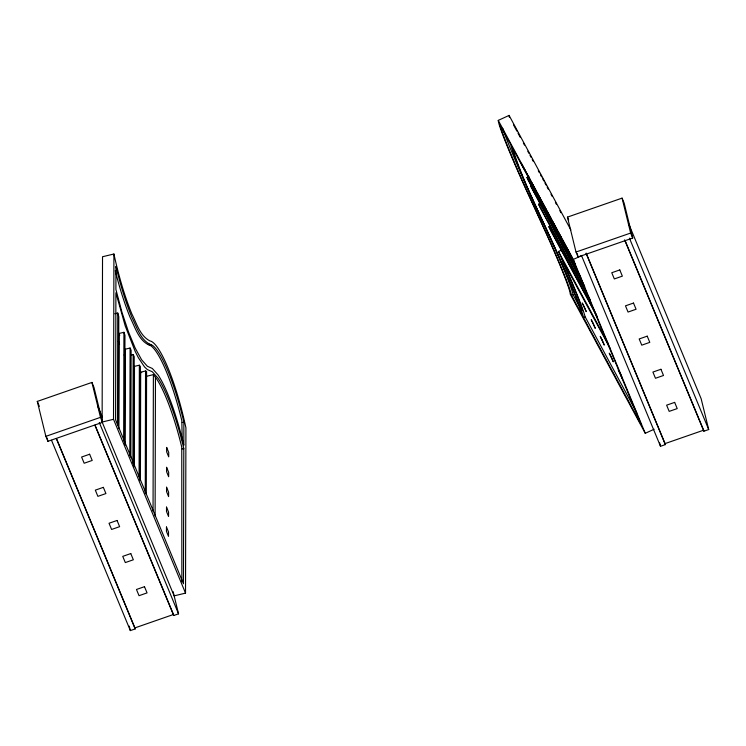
<?xml version="1.0" encoding="UTF-8"?>
<svg xmlns="http://www.w3.org/2000/svg" width="746" height="746" viewBox="0 0 746 746"><rect width="100%" height="100%" fill="white"/><g stroke="black" fill="none" stroke-linecap="round" stroke-linejoin="round"><path stroke-width="1.12" d="M102.127 422.031L102.528 256.736L113.914 254.004C118.362 274.407 124.013 294.614 131.874 313.991C136.686 323.354 139.903 335.803 149.918 340.922A82.433 16.151 76.5 0 1 185.922 427.84L185.521 593.126L174.135 595.867L102.127 422.031L113.513 419.299L113.914 254.004M117.495 424.894L117.765 313.04L114.837 313.74M118.521 428.614L118.791 316.64L117.765 313.04M118.819 428.307L119.043 333.471L123.92 332.306L124.955 335.234L124.694 442.294M123.659 441.017L123.92 332.306M124.983 445.465L125.216 349.203L130.093 348.028L131.119 350.359L130.867 457.205M129.832 455.89L130.093 348.028M132.919 463.359L133.18 354.648L131.231 355.124M133.944 466.977L134.215 356.681L133.18 354.648M134.243 466.567L134.485 366.361L139.362 365.195L140.397 366.547L140.117 480.694M139.092 477.048L139.362 365.195M140.416 480.34L140.677 372.17L145.554 370.995L146.589 371.452L146.291 494.467M145.265 493.125L145.554 370.995M153.051 511.141L153.387 374.641L146.272 376.357M155.112 516.111L155.448 377.327M181.856 581.815L181.763 447.162A82.433 16.151 76.5 0 0 156.455 378.66L153.387 374.641M182.192 440.065L181.828 420.716A82.433 16.151 76.5 0 0 150.767 345.724C138.905 341.64 135.399 327.755 130.242 317.684C124.041 302.438 119.239 286.641 115.285 270.667M183.796 448.579L183.469 583.754L115.583 419.858L115.891 292.768L125.179 325.815L135.147 351.338L138.439 357.819L144.603 367.013L147.363 369.568L152.324 371.778L158.087 378.269A82.433 16.151 76.5 0 1 183.385 446.77L183.796 448.579L182.173 448.971M183.861 422.133L183.805 445.278L183.395 443.469A82.433 16.151 76.5 0 0 158.087 374.958L152.333 368.477L147.372 366.258L141.609 359.768L135.157 348.028L128.471 331.877L122.027 312.49L115.9 289.457L115.956 266.322C120.078 283.648 125.16 300.778 131.865 317.292C137.022 327.363 140.537 341.248 152.389 345.333A82.433 16.151 76.5 0 1 183.451 420.324L183.861 422.133L182.238 422.525M654.13 429.23L645.262 433.305L570.27 294.222L570 292.348A82.433 4.075 65.3 0 0 548.021 237.405L534.267 207.304A82.433 4.075 65.3 0 1 498.263 120.386L509.098 115.406L570.858 229.936M581.675 279.424L528.103 180.075L527.002 177.464L528.858 176.606M532.588 203.248L534.136 202.53M589.834 299.743L540.16 207.612L538.612 204.18L540.477 203.322M535.768 210.092L537.316 209.374L532.644 199.322A82.433 4.075 65.3 0 1 502.72 128.321M597.136 316.733L550.865 230.915L548.916 226.728L550.772 225.879M636.72 412.715L585.05 316.668A82.433 4.075 65.3 0 0 577.936 296.666L574.812 288.991A82.433 4.075 65.3 0 0 563.071 261.734L558.465 251.477L561.365 250.143M498.263 120.386L573.264 259.468L582.122 255.393M571.548 295.444L571.501 295.127A82.433 4.075 65.3 0 0 549.522 240.193L531.096 200.04A82.433 4.075 65.3 0 1 500.034 125.048L510.488 144.202C523.403 184.085 543.302 221.31 560.022 259.664A82.433 4.075 65.3 0 1 582.001 314.598L571.548 295.444L573.049 294.418A82.433 4.075 65.3 0 0 551.07 239.475L546.604 229.516M583.549 317.693L583.503 317.376A82.433 4.075 65.3 0 0 576.397 297.374L573.264 289.709A82.433 4.075 65.3 0 0 561.524 262.443C544.804 224.089 524.904 186.873 511.989 146.99L573.32 260.727L641.206 424.633L583.549 317.693L585.097 316.985M37.3 401.413L91.926 382.428L93.977 387.398L102.538 422.32L47.921 441.306L45.86 436.345L37.3 401.413L39.361 406.384M567.454 217.114L622.08 198.128L624.141 203.089L632.701 238.021L578.075 257.006L576.015 252.036L567.454 217.114L568.694 220.098M45.86 436.345L100.486 417.35L91.926 382.428M576.015 252.036L630.64 233.05L622.08 198.128M51.521 440.289L130.345 630.594L135.166 628.925L134.914 627.899L173.473 614.49L95.087 425.257M581.675 255.99L660.508 446.295L665.32 444.616L665.068 443.59L703.627 430.19L625.241 240.958M94.891 425.211L173.725 615.515L178.546 613.846L173.091 591.587M624.607 239.83L703.879 431.216L708.7 429.537L701.147 398.728L628.552 223.464M148.286 344.615L149.909 344.223M149.974 345.37L151.597 344.978M140.677 372.17L141.712 372.627M523.375 143.027L524.475 145.078M527.795 151.224L528.895 153.275M530.005 155.327L531.105 157.369M532.215 159.42L533.315 161.472M538.286 170.694L539.395 172.746M540.496 174.788L541.605 176.839M542.706 178.891L543.815 180.942M544.916 182.984L546.025 185.036M547.126 187.087L548.235 189.139M550.996 194.258L552.105 196.31M555.416 202.455L556.525 204.507M559.836 210.652L560.945 212.703M513.602 125.02L516.922 131.165M518.022 133.217L520.232 137.32M525.604 171.412L521.212 163.253L575.52 264.56M526.704 173.454L530.005 179.572M531.105 181.604L536.048 190.78M537.148 192.822L540.449 198.94M541.549 200.982L546.501 210.158M547.592 212.19L550.893 218.308M551.993 220.35L556.945 229.526M558.045 231.568L561.337 237.685M562.437 239.718L571.781 257.053M572.881 259.095L573.982 261.128M527.002 177.464L580.63 276.915M583.792 284.506L530.462 185.605L584.752 286.856M538.612 204.18L589.918 299.314M548.916 226.728L596.697 315.344M558.465 251.477L608.466 344.204M561.561 258.368L609.958 348.13M620.28 373.606L618.285 369.895L622.341 378.567L620.691 374.595M573.096 294.726L580.826 309.077M124.19 354.919L125.048 356.607M537.782 210.381L546.464 229.227M630.64 233.05L632.701 238.021M629.428 238.151L708.7 429.537M586.244 253.286L665.068 443.59M586.048 253.239L665.32 444.616M573.264 259.468L645.262 433.305M113.513 419.299L185.521 593.126M97.95 406.691L102.407 417.443M100.486 417.35L102.538 422.32M99.265 422.46L178.546 613.846M56.528 438.657L134.914 627.899M56.342 438.611L135.166 628.925M118.334 341.127L119.584 344.344M119.043 333.471L119.733 335.43M703.627 430.19L703.879 431.216M659.678 442.928L660.508 446.295M577.245 253.631L578.075 257.006M173.473 614.49L173.725 615.515M129.244 626.099L130.345 630.594M47.091 437.93L47.921 441.306M562.866 261.883A82.433 4.075 65.3 0 1 569.329 276.747M569.748 277.726A82.433 4.075 65.3 0 1 576.08 292.973M576.444 293.877A82.433 4.075 65.3 0 1 579.073 300.591M579.456 301.608A82.433 4.075 65.3 0 1 581.153 306.233M581.498 307.221A82.433 4.075 65.3 0 1 582.654 310.69M509.359 117.281A82.433 4.075 65.3 0 1 509.098 115.406M166.47 527.002L166.451 531.413L168.512 536.383L168.521 531.973L166.47 527.002M166.517 507.112L166.507 511.523L168.559 516.493L168.568 512.082L166.517 507.112M166.563 487.222L166.554 491.633L168.605 496.603L168.615 492.192L166.563 487.222M166.61 467.332L166.6 471.742L168.652 476.713L168.671 472.302L166.61 467.332M166.656 447.441L166.647 451.852L168.708 456.822L168.717 452.412L166.656 447.441M89.632 454.239L81.603 457.028L84.167 463.238L92.206 460.45L89.632 454.239M619.786 269.94L611.757 272.728L614.331 278.939L622.36 276.141L619.786 269.94M103.349 487.352L95.32 490.141L97.885 496.351L105.923 493.563L103.349 487.352M633.503 303.053L625.474 305.841L628.048 312.052L636.077 309.254L633.503 303.053M117.066 520.466L109.028 523.254L111.602 529.464L119.63 526.667L117.066 520.466M647.22 336.157L639.191 338.954L641.756 345.165L649.794 342.367L647.22 336.157M130.783 553.569L122.745 556.367L125.319 562.577L133.347 559.78L130.783 553.569M660.937 369.27L652.899 372.067L655.473 378.269L663.511 375.48L660.937 369.27M144.491 586.682L136.462 589.48L139.036 595.69L147.065 592.893L144.491 586.682M674.654 402.383L666.616 405.171L669.19 411.382L677.219 408.594L674.654 402.383M584.183 306.662L582.188 302.951L586.244 311.623L584.183 306.662M593.21 323.4L591.205 319.689L595.271 328.361L593.21 323.4M602.236 340.129L600.232 336.427L604.288 345.1L602.236 340.129M611.263 356.868L609.258 353.156L613.315 361.838L611.263 356.868"/></g></svg>
